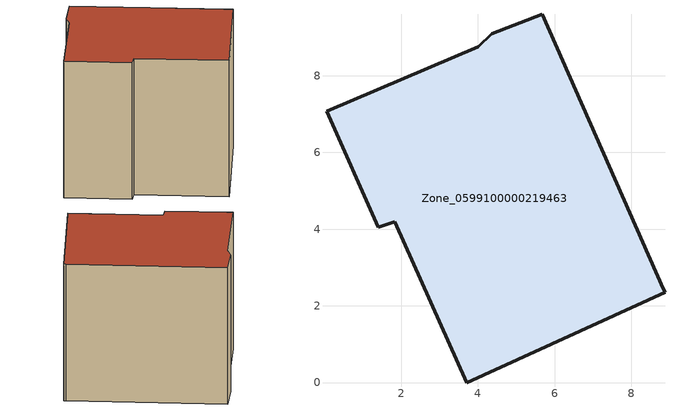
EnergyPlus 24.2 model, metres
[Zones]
Zone_0599100000219463
 floor ground (C_G): 1.4,4.05 0.05,7.07 4.01,8.75 4.36,9.09 5.67,9.6 8.84,2.45 8.88,2.36 3.71,0 1.83,4.19 z3.23
 wall outside (C_F): 1.83,4.19 3.71,0 8.88,2.36 8.84,2.45 5.67,9.6 4.36,9.09 4.01,8.75 0.05,7.07 1.4,4.05 1.83,4.19 z3.23:10.52
 roof outside (C_R): 0.05,7.07 1.4,4.05 1.83,4.19 3.71,0 8.88,2.36 8.84,2.45 5.67,9.6 4.36,9.09 4.01,8.75 z10.52
[BUILDING]
Pand.0599100000219463: North Axis=0; Terrain=City; Loads Convergence Tolerance Value=0.04; Temperature Convergence Tolerance Value=0.4; Solar Distribution=FullExterior; Maximum Number of Warmup Days=25; Minimum Number of Warmup Days=1
[Site:Location]
Rotterdam.The.Hague.AP_ZH_NLD Design_Conditions: Latitude=51.96; Longitude=4.45; Time Zone=1; Elevation=-4.5
[SITE:GROUNDTEMPERATURE:BUILDINGSURFACE]
18, 18, 18, 18, 18, 18, 18, 18, 18, 18, 18, 18
[MATERIAL] Thermal Absorptance=0.9; Solar Absorptance=0.7; Visible Absorptance=0.7
Name | Roughness | Thickness | Conductivity | Density | Specific Heat
G.TC.1946 | MediumSmooth | 0.15 | 1 | 540 | 1210
F.TC.1946 | Rough | 0.3 | 0.857143 | 1920 | 840
R.TC.1946 | MediumRough | 0.2 | 0.909091 | 1500 | 1000
[CONSTRUCTION]
C_G: G.TC.1946
C_F: F.TC.1946
C_R: R.TC.1946
[ZONE]
Zone_0599100000219463: Type=1; Multiplier=1; Ceiling Height=Autocalculate; Volume=Autocalculate; Floor Area=autocalculate; Part of Total Floor Area=Yes
[ZONEINFILTRATION:DESIGNFLOWRATE]
Infil_Zone_0599100000219463: Zone or ZoneList or Space or SpaceList=Zone_0599100000219463; Schedule=AlwaysOn; Design Flow Rate Calculation Method=Flow/Area; Flow Rate per Floor Area=0.003; Constant Term Coefficient=1; Temperature Term Coefficient=0; Velocity Term Coefficient=0; Velocity Squared Term Coefficient=0
[HVACTEMPLATE:ZONE:IDEALLOADSAIRSYSTEM]
Zone_0599100000219463: Maximum Heating Supply Air Temperature=50; Minimum Cooling Supply Air Temperature=13; Maximum Heating Supply Air Humidity Ratio=0.0156; Minimum Cooling Supply Air Humidity Ratio=0.0077; Heating Limit=NoLimit; Cooling Limit=NoLimit; Dehumidification Control Type=ConstantSensibleHeatRatio; Cooling Sensible Heat Ratio=0.7; Dehumidification Setpoint=60; Humidification Control Type=None; Humidification Setpoint=30; Outdoor Air Method=None; Outdoor Air Flow Rate per Person=0.00944; Outdoor Air Flow Rate per Zone Floor Area=0; Outdoor Air Flow Rate per Zone=0; Demand Controlled Ventilation Type=None; Outdoor Air Economizer Type=NoEconomizer; Heat Recovery Type=None; Sensible Heat Recovery Effectiveness=0.7; Latent Heat Recovery Effectiveness=0.65
[ZONECONTROL:THERMOSTAT]
ThermostatControl_Zone_0599100000219463: Zone or ZoneList=Zone_0599100000219463; Control Type Schedule=DualSetpointControlType; Control 1=Thermostat_Zone_0599100000219463; Temperature Difference Between Cutout And Setpoint=0
[THERMOSTATSETPOINT:DUALSETPOINT]
Thermostat_Zone_0599100000219463: Heating Setpoint Temperature Schedule=HeatingSetpoint_Zone_0599100000219463; Cooling Setpoint Temperature Schedule=CoolingSetpoint_Zone_0599100000219463
[SCHEDULE:COMPACT]
HeatingSetpoint_Zone_0599100000219463: Through: 12/31, For: AllDays, Until: 24:00, 21
CoolingSetpoint_Zone_0599100000219463: Through: 12/31, For: AllDays, Until: 24:00, 24
DualSetpointControlType: Through: 12/31, For: AllDays, Until: 24:00, 4
AlwaysOn: Through: 12/31, For: AllDays, Until: 24:00, 1
